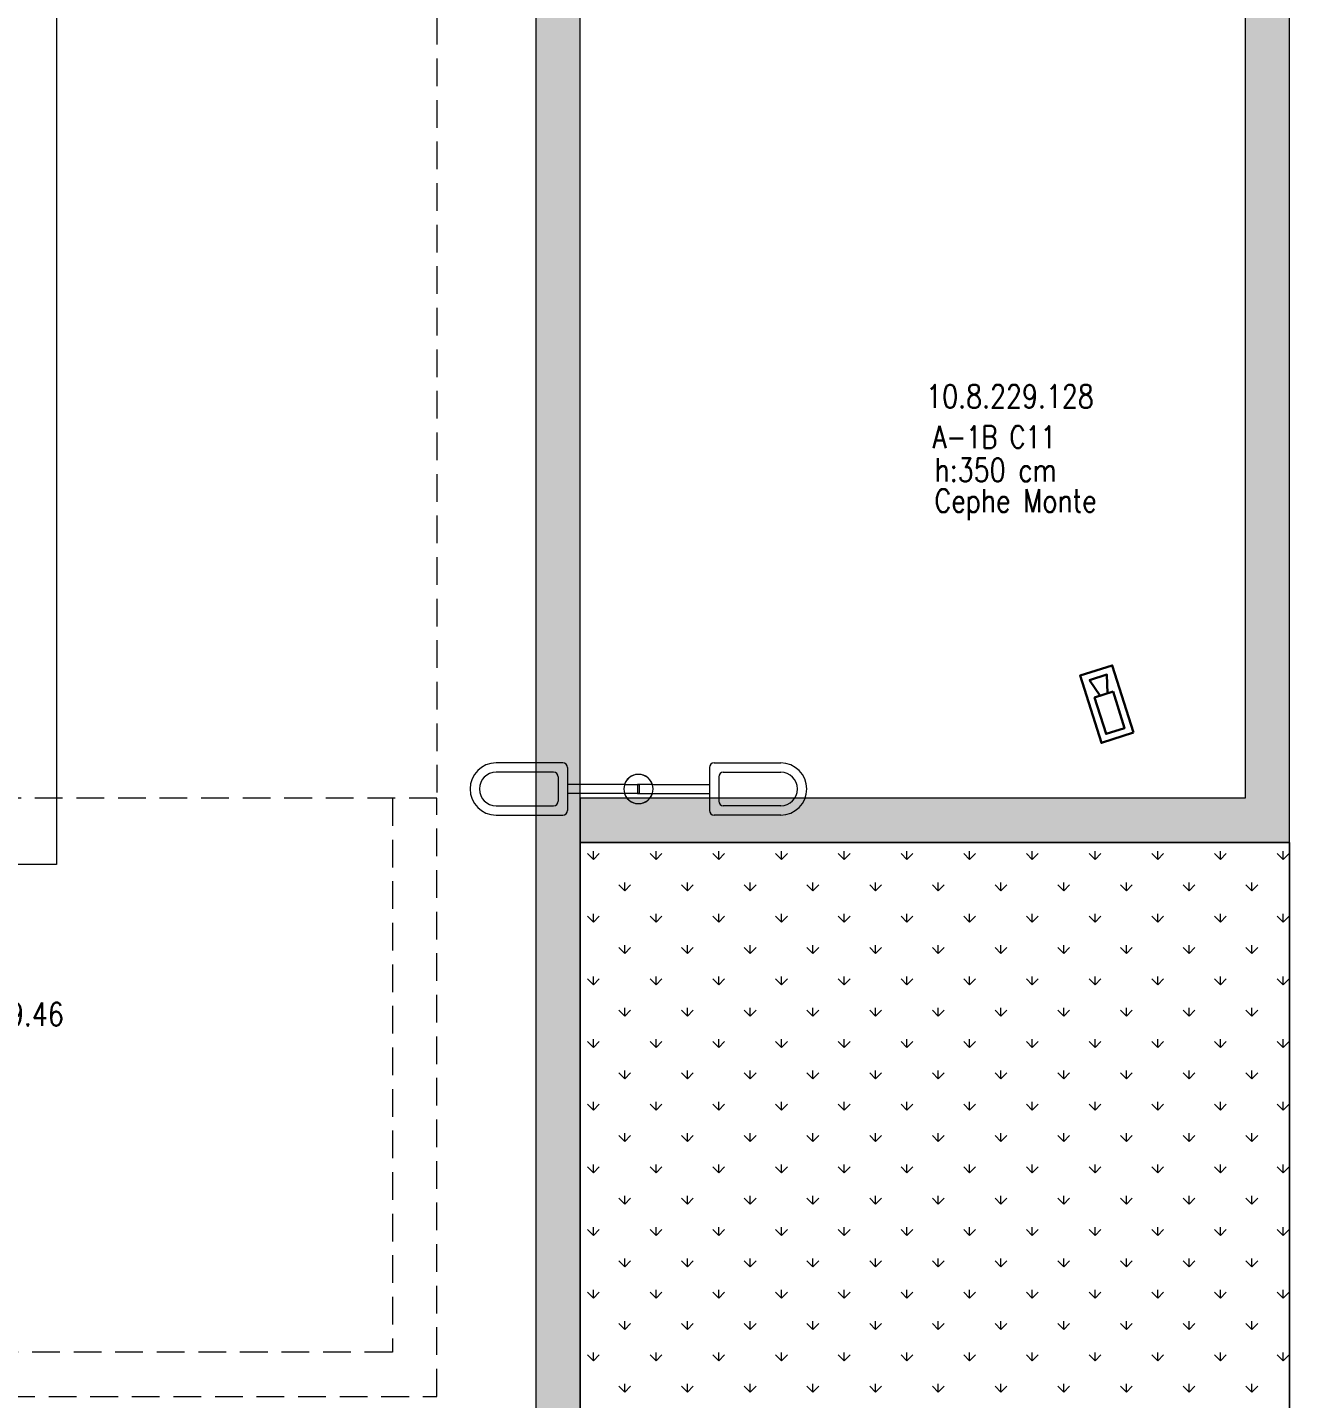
# Model space of a CAD drawing. Header units: metres. Extents: x -13933 to 152404, y -7861 to 21912.
# Drawn here: x 122663 to 123802, y -543 to 694 of the extents above; entities that cross this region are included whole.
import ezdxf

# ---------------------------------------------------------------- set-up
doc = ezdxf.new("R2010")
doc.units = ezdxf.units.M
doc.header["$LTSCALE"] = 100
doc.header["$MEASUREMENT"] = 0
doc.linetypes.add('DOT2', pattern=[0.125, 0, -0.125])
doc.linetypes.add('HIDDEN', pattern=[0.375, 0.25, -0.125])
doc.layers.get('0').update_dxf_attribs({"color": 9, "lineweight": 9})
for name, color, linetype, lineweight in [('06A', 9, 'Continuous', 9), ('06D', 9, 'Continuous', 9), ('09', 9, 'Continuous', 9), ('20', 9, 'DOT2', 9), ('E-HARİCİ KAMERA', 7, 'Continuous', 30), ('E-YAZI', 7, 'Continuous', 30)]:
    doc.layers.add(name, color=color, linetype=linetype, lineweight=lineweight)
doc.styles.add('E-YAZI', font='txttw.shx')

# ---------------------------------------------------------------- blocks, each defined once
blk = doc.blocks.new('A$C442D6FDD')
at = {"layer": '06D', "color": 9}
for p, q in [((20466.9390756215, -2434.088608547122), (20406.74485845238, -2434.08860854711)), ((20603.31581793168, -2434.088608547122), (20663.5100351008, -2434.08860854711)), ((20458.53907562149, -2442.488608547123), (20406.74485845238, -2442.488608547123)), ((20462.7390756215, -2446.688608547135), (20462.7390756215, -2468.52860843447)), ((20471.1390756215, -2438.288608547122), (20471.1390756215, -2476.928608434482)), ((20599.11581793168, -2438.288608547122), (20599.11581793168, -2476.928608434482)), ((20607.51581793169, -2446.688608547135), (20607.51581793169, -2468.52860843447)), ((20611.71581793169, -2442.488608547123), (20663.5100351008, -2442.488608547123)), ((20522.60396159874, -2453.408608490784), (20471.1390756215, -2453.408608490808)), ((20522.60396159874, -2461.808608490796), (20471.1390756215, -2461.808608490796)), ((20547.65093195445, -2453.408608490784), (20599.11581793168, -2453.408608490808)), ((20547.65093195445, -2461.808608490796), (20599.11581793168, -2461.808608490796)), ((20406.74485845238, -2472.72860843447), (20458.53907562149, -2472.72860843447)), ((20663.5100351008, -2472.72860843447), (20611.71581793169, -2472.72860843447)), ((20406.74485845238, -2481.12860843447), (20466.9390756215, -2481.12860843447)), ((20663.5100351008, -2481.12860843447), (20603.31581793169, -2481.12860843447))]:
    blk.add_line(p, q, dxfattribs=at)
for points in [[(20522.60396159874, -2453.408608490784), (20535.86554160936, -2453.408608490796), (20535.86554160936, -2461.808608490808), (20522.60396159874, -2461.808608490796)], [(20547.65093195445, -2453.408608490784), (20534.38935194382, -2453.408608490796), (20534.38935194382, -2461.808608490808), (20547.65093195444, -2461.808608490796)]]:
    blk.add_lwpolyline(points, dxfattribs=at)
for centre, radius, start, end in [((20406.74485845238, -2457.608608490796), 23.52000000000033, 90, 270), ((20466.9390756215, -2438.288608547122), 4.199999999999998, 0, 90), ((20603.31581793169, -2438.288608547122), 4.199999999999998, 90, 180), ((20663.5100351008, -2457.608608490796), 23.52000000000033, 270, 90), ((20406.74485845238, -2457.608608490796), 15.12000000000032, 90, 270), ((20458.53907562149, -2446.688608547122), 4.199999999999998, 0, 90), ((20535.12744677659, -2457.608608490784), 13.20899999999999, 18.53990270514514, 341.4600972948548), ((20535.12744677659, -2457.608608490784), 13.20899999999999, 198.5399027051451, 161.4600972948549), ((20611.71581793169, -2446.688608547122), 4.199999999999998, 90, 180), ((20663.5100351008, -2457.608608490796), 15.12000000000032, 270, 90), ((20458.53907562149, -2468.52860843447), 4.199999999999998, 270, 0), ((20611.71581793169, -2468.52860843447), 4.199999999999998, 180, 270), ((20466.9390756215, -2476.928608434469), 4.199999999999998, 270, 0), ((20603.31581793168, -2476.928608434469), 4.199999999999998, 180, 270)]:
    blk.add_arc(centre, radius, start, end, dxfattribs=at)
blk = doc.blocks.new('100_HARİCİ KAMERA')
at = {"layer": 'E-HARİCİ KAMERA', "color": 4}
for points in [[(0, -1.896951746894046), (7.954777023987844, -1.896951746894046), (7.954777023987844, 1.896951746864942), (0, 1.896951746864942)], [(5.106391999870538, -1.096951746905688), (5.106391999870538, 1.096951746876584), (0.8000000000465661, 1.096951746876584), (0.8000000000465661, -1.096951746905688)]]:
    blk.add_lwpolyline(points, close=True, dxfattribs=at)
blk.add_lwpolyline([(5.106391999870538, 0.4389396480692085), (7.154777023941278, 1.024192511948058), (7.154777023941278, -1.024192511977162), (5.106391999870538, -0.438939647981897)], dxfattribs=at)

msp = doc.modelspace()

# ---------------------------------------------------------------- hatches: boundary and pattern name
at = {"layer": '09'}
h = msp.add_hatch(color=254, dxfattribs=at)
edge = h.paths.add_edge_path(flags=16)
edge.add_line((114428.4116336253, 7400.929333711605), (114304.0883438452, 7436.313250781432))
edge.add_line((114304.0883438452, 7436.313250781432), (113817.5701588862, 8239.380946119327))
edge.add_line((113817.5701588862, 8239.380946119327), (113722.4399689427, 8211.41949953543))
edge.add_arc((113807.0396817568, 7923.595093704763), 300.0000000000088, 106.3795501212407, 212.1439862446257)
edge.add_line((113553.0255673916, 7763.980464978982), (114136.123327622, 6836.026289740223))
edge.add_arc((114178.7352813025, 6955.922956408185), 127.2438182174505, 250.4344991400337, 344.0651745778117)
edge.add_line((114301.0897067504, 6920.988963680911), (114352.6294917229, 7115.268331564528))
edge.add_line((114352.6294917229, 7115.268331564528), (114428.4116336253, 7400.929333711605))
edge = h.paths.add_edge_path()
edge.add_line((113835.8286989273, 8286.439732551242), (113711.1600072341, 8249.796086979522))
edge.add_arc((113807.0396817566, 7923.595093704819), 339.9999999999203, 106.3795501212209, 212.1439862446054)
edge.add_line((113519.1570188094, 7742.698514482416), (114109.0868116494, 6803.871697265327))
edge.add_arc((114178.7352813025, 6955.922956408186), 167.2438182174492, 245.389419184089, 344.2027897607758)
edge.add_line((114339.6625095361, 6910.393603842913), (114391.292137561, 7105.011635371467))
edge.add_line((114391.292137561, 7105.011635371467), (115271.1881225706, 6866.978859376948))
edge.add_line((115271.1881225706, 6866.978859376948), (117108.6138132269, 6218.089396007796))
edge.add_line((117108.6138132269, 6218.089396007796), (119511.5351814827, 5139.796174344383))
edge.add_line((119511.5351814827, 5139.796174344383), (121406.5577524319, 4202.595979120932))
edge.add_line((121406.5577524319, 4202.595979120932), (122694.0005808682, 3408.610523192954))
edge.add_line((122694.0005808682, 3408.610523192954), (123121.845039642, 2283.976367919018))
edge.add_line((123121.845039642, 2283.976367919018), (123121.845039642, -684.8530417574948))
edge.add_line((123121.845039642, -684.8530417574948), (122658.6448695092, -1321.318167828416))
edge.add_line((122658.6448695092, -1321.318167828416), (122708.1596728591, -1321.318167828456))
edge.add_line((122708.1596728591, -1321.318167828456), (123161.845039642, -697.8123305875415))
edge.add_line((123161.845039642, -697.8123305875415), (123161.845039642, 2291.327957596026))
edge.add_line((123161.845039642, 2291.327957596026), (122726.5573747351, 3435.527362975103))
edge.add_line((122726.5573747351, 3435.527362975103), (121425.9645081663, 4237.622646222288))
edge.add_line((121425.9645081663, 4237.622646222288), (119528.5955309676, 5175.98327743677))
edge.add_line((119528.5955309676, 5175.98327743677), (117123.4871385383, 6255.257910049739))
edge.add_line((117123.4871385383, 6255.257910049739), (115283.0876422005, 6905.197577072247))
edge.add_line((115283.0876422005, 6905.197577072247), (114401.6014707956, 7143.872696689403))
edge.add_line((114401.6014707956, 7143.872696689403), (114477.6530759162, 7428.503159827511))
edge.add_line((114477.6530759162, 7428.503159827511), (114330.1555307258, 7470.482751231944))
edge.add_line((114330.1555307258, 7470.482751231944), (113857.2689487799, 8251.04954042905))
edge.add_line((113857.2689487799, 8251.04954042905), (113835.8286989273, 8286.439732551242))
h = msp.add_hatch(color=254, dxfattribs=at)
edge = h.paths.add_edge_path()
edge.add_line((123024.7540929036, 6694.521855009229), (123095.4669969267, 4245.141440364885))
edge.add_arc((123595.4669969267, 4245.14144036488), 500.0000000000146, 179.9999999999994, 200.8283113864692)
edge.add_line((123128.1419497402, 4067.357019584768), (123761.8450396419, 2401.601802751105))
edge.add_line((123761.8450396419, 2401.601802751105), (123761.8450396419, -1.318174902571627))
edge.add_line((123761.8450396419, -1.318174902571627), (123161.8450396419, -1.318174902571627))
edge.add_line((123161.8450396419, -1.318174902571627), (123161.8450396419, -41.31817490257163))
edge.add_line((123161.8450396419, -41.31817490257163), (123801.8450396419, -41.31817490257163))
edge.add_line((123801.8450396419, -41.31817490257163), (123801.8450396419, 2408.95339242811))
edge.add_line((123801.8450396419, 2408.95339242811), (123168.1419497402, 4074.708609261848))
edge.add_arc((123635.4669969267, 4252.493030041956), 499.9999999999856, 179.9999999999984, 200.82831138647, ccw=False)
edge.add_line((123135.4669969267, 4252.493030041969), (123064.7540929036, 6694.521855009229))
edge.add_line((123064.7540929036, 6694.521855009229), (123024.7540929036, 6694.521855009229))
h = msp.add_hatch(dxfattribs=at)
h.set_pattern_fill('GRASS', color=256, scale=40, style=0)
h.set_pattern_definition([(90, (-1390.154956070459, -0.0003500877210171893), (-28.28427124, 28.28427124), [7.5, -49.06854251999999]), (45, (-1390.154956070459, -0.0003500877210171893), (-28.2842712474619, 28.2842712474619), [7.5, -32.5]), (135, (-1390.154956070459, -0.0003500877210171893), (-28.2842712474619, -28.2842712474619), [7.5, -32.5])])
h.paths.add_polyline_path([(122679.0391897861, -1776.316606753411), (123801.845039642, -1776.316606753411), (123801.845039642, -41.31817490257163), (123161.8450396419, -41.31817490257163), (123161.845039642, -697.8123305875415), (122679.0489115761, -1361.304805431646)])

# ---------------------------------------------------------------- linework, layer by layer
at = {"layer": '06A'}
msp.add_lwpolyline([(121847.4799084475, -61.31708984996658), (121847.4799084475, -61.31817493093331), (121847.4799084475, -9.318174930922396), (122635.4815547522, -9.318174930922396), (122635.4815547522, 2008.681829375109), (122689.4815547522, 2008.68182938156), (122689.4815614255, -61.31708984351644)], close=True, dxfattribs=at)
at = {"layer": '06D'}
for points in [[(123024.7282742056, 6694.868680598149), (123095.4669969268, 4245.141440364892, 0.09113168551982155), (123128.1419497402, 4067.357019584775), (123761.845039642, 2401.601802751105), (123761.8450396419, -1.318174902571627), (123161.845039642, -1.318174902571627), (123161.845039642, -41.31817490256435), (123801.845039642, -41.31817490257163), (123801.845039642, 2408.95339242811), (123168.1419497402, 4074.708609261852, -0.09113168551982773), (123135.4669969268, 4252.493030041976), (123064.7799116016, 6694.175029420308)], [(123024.7540929036, 6694.521855009229), (123095.4669969267, 4245.141440364885, 0.09113168551982155), (123128.1419497402, 4067.357019584768), (123761.8450396419, 2401.601802751105), (123761.8450396419, -1.318174902571627), (123161.8450396419, -1.318174902571627), (123161.8450396419, -41.31817490257163), (123801.8450396419, -41.31817490257163), (123801.8450396419, 2408.95339242811), (123168.1419497402, 4074.708609261848, -0.09113168551982773), (123135.4669969267, 4252.493030041969), (123064.7540929036, 6694.521855009229)]]:
    msp.add_lwpolyline(points, format="xyb", close=True, dxfattribs=at)
for points in [[(119511.5351814827, 5139.796174344383), (121406.5577524319, 4202.595979120932), (122694.0005808682, 3408.610523192954), (123121.845039642, 2283.976367919018), (123121.845039642, -684.8530417574948), (122658.6448695092, -1321.318167828416), (122708.1596728591, -1321.318167828456), (123161.845039642, -697.8123305875415), (123161.845039642, 2291.327957596026), (122726.5573747351, 3435.527362975103), (121425.9645081663, 4237.622646222288), (119528.5955309676, 5175.98327743677)], [(123801.845039642, -41.31817490257163), (123801.845039642, -1801.316606753411), (123125.6323794264, -1801.316606753411)]]:
    msp.add_lwpolyline(points, dxfattribs=at)
at = {"layer": '06D', "linetype": 'HIDDEN'}
msp.add_lwpolyline([(122689.4815547529, 2478.680300466563), (122728.8139990888, 2478.680300466483), (123032.4954823465, 1678.680296194376), (123032.4950368264, -1.319703840061266)], dxfattribs=at)
msp.add_lwpolyline([(110607.4815590325, -1.31817491511174), (110607.4815590315, -541.3181706090618), (123032.4815547087, -541.3181759554573), (123032.4815547451, -1.318179244459316), (122992.4815547451, -1.318174938387529), (122992.4815547442, -501.3181749383803), (110647.4815590317, -501.3181706091345), (110647.4815590325, -1.318174915133568)], close=True, dxfattribs=at)
at = {"layer": '06D'}
msp.add_lwpolyline([(122679.0391897861, -1776.316606753411), (123801.845039642, -1776.316606753411), (123801.845039642, -41.31817490257163), (123161.8450396419, -41.31817490257163), (123161.845039642, -697.8123305875415), (122679.0489115761, -1361.304805431646)], close=True, dxfattribs=at)
at = {"layer": '20', "linetype": 'HIDDEN'}
msp.add_lwpolyline([(123032.4954823446, -1.319703840039438), (110607.4954866321, -1.319703816639958)], dxfattribs=at)

# ---------------------------------------------------------------- block references
msp.add_blockref('A$C442D6FDD', (102679.3184270081, 2464.557502445958))
at = {"layer": 'E-HARİCİ KAMERA', "xscale": 7.99999999999999, "yscale": 7.99999999999999, "zscale": 7.99999999999999, "rotation": 107.6225972071603}
msp.add_blockref('100_HARİCİ KAMERA', (123646.636697431, 53.1883653335899), dxfattribs=at)

# ---------------------------------------------------------------- texts
at = {"layer": 'E-YAZI', "color": 1, "style": 'E-YAZI', "width": 0.8}
for s, p in [('10.8.229.128', (123474.0514496455, 350.7797674690955)), ('10.8.229.46', (122559.2430560249, -206.7944657060434))]:
    msp.add_text(s, height=21, dxfattribs=at).set_placement(p)
at = {"layer": 'E-YAZI', "color": 6, "style": 'E-YAZI', "width": 0.8}
msp.add_text('A-1B C11', height=20, dxfattribs=at).set_placement((123480.0169141179, 314.6325911571912))
at = {"layer": 'E-YAZI', "color": 30, "style": 'E-YAZI', "width": 0.8}
for s, p in [('h:350 cm', (123481.6220725887, 284.3662927885453)), ('Cephe Monte', (123481.6220725887, 256.6448588928033))]:
    msp.add_text(s, height=21, dxfattribs=at).set_placement(p)

doc.saveas('drawing.dxf')
